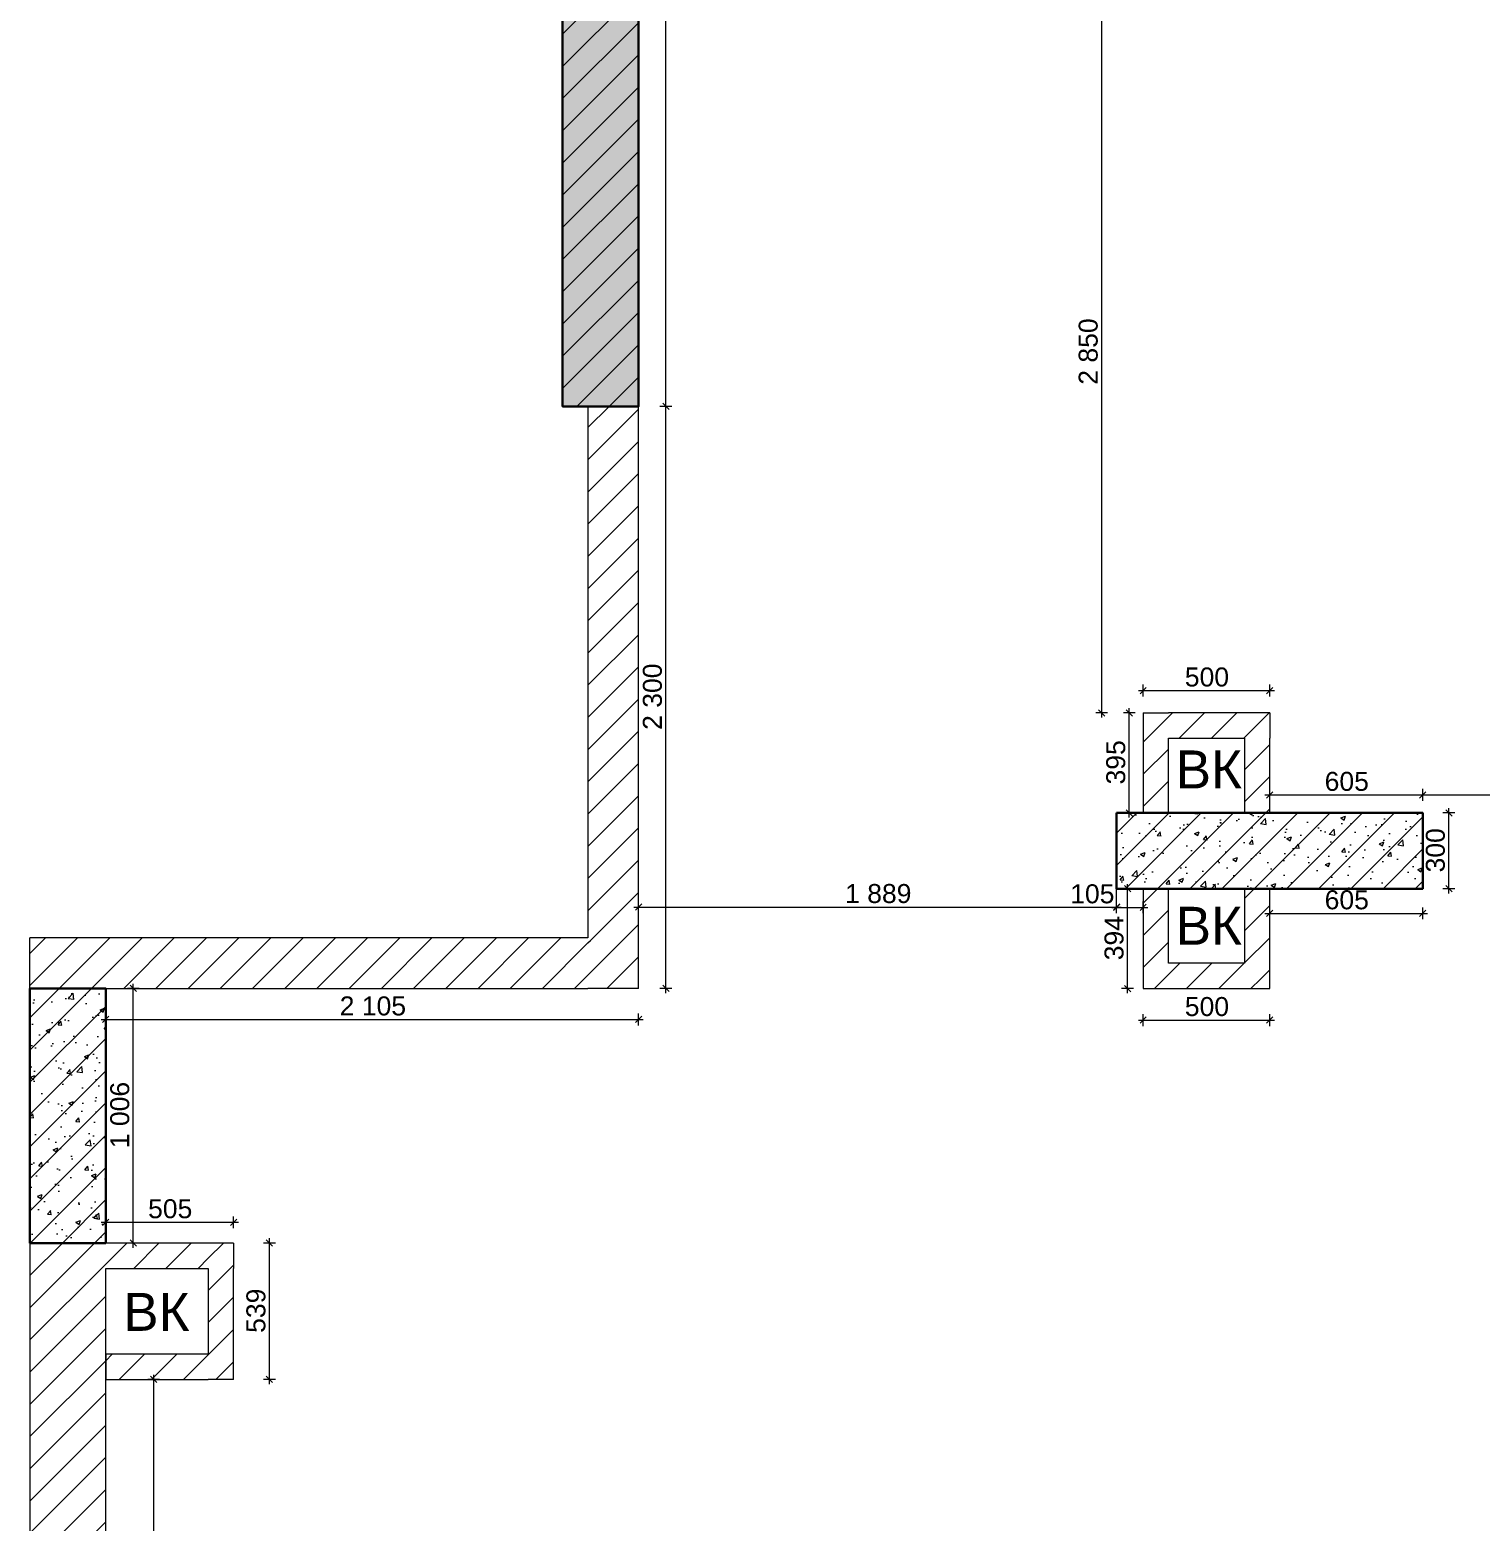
# Model space of a CAD drawing. Header units: millimetres. Extents: x 2336463 to 2579121, y 595385 to 778077.
# Drawn here: x 2449508 to 2455242, y 732755 to 738652 of the extents above; entities that cross this region are included whole.
import ezdxf

# ---------------------------------------------------------------- set-up
doc = ezdxf.new("R2010")
doc.units = ezdxf.units.MM
doc.header["$MEASUREMENT"] = 0
doc.layers.add('+обмер', color=7, linetype='Continuous')
doc.layers.add('сит план', color=7, linetype='Continuous')
doc.layers.add('+обмер_Ном._пера__242', color=7, linetype='Continuous', lineweight=13, true_color=0x1b55b5)
doc.layers.add('сит план_Ном._пера__87', color=7, linetype='Continuous', lineweight=20, true_color=0x6a6a6a)
doc.layers.add('сит план_Ном._пера__1', color=7, linetype='Continuous', lineweight=13)
doc.layers.add('сит план_Ном._пера__21', color=7, linetype='Continuous', lineweight=30)
doc.styles.add('СГЕНЕРИР_СТИЛЬ_1', font='arial.ttf')
doc.dimstyles.new('СГЕНЕРИР_СТИЛЬ__1', dxfattribs={"dimtxt": 75, "dimasz": 23.75, "dimexe": 0.18, "dimexo": 300, "dimgap": 0, "dimtad": 1, "dimtih": 1, "dimtoh": 1, "dimdec": 0, "dimzin": 0, "dimdsep": 46, "dimtxsty": 'СГЕНЕРИР_СТИЛЬ_1', "dimblk": 'ARROWHEAD_6', "dimblk1": 'ARROWHEAD_6', "dimblk2": 'ARROWHEAD_6', "dimcen": 0.09, "dimclrd": 256, "dimclre": 256, "dimclrt": 256, "dimazin": 0, "dimtfac": 1, "dimtdec": 4, "dimtmove": 0, "dimatfit": 3, "dimfxl": 0, "dimtolj": 1, "dimtzin": 0, "dimarcsym": 0})
doc.dimstyles.new('СГЕНЕРИР_СТИЛЬ__2', dxfattribs={"dimtxt": 75, "dimasz": 23.75, "dimexe": 0.18, "dimexo": 300, "dimgap": 0, "dimtad": 1, "dimdec": 0, "dimzin": 0, "dimdsep": 46, "dimtxsty": 'СГЕНЕРИР_СТИЛЬ_1', "dimblk": 'ARROWHEAD_6', "dimblk1": 'ARROWHEAD_6', "dimblk2": 'ARROWHEAD_6', "dimcen": 0.09, "dimclrd": 256, "dimclre": 256, "dimclrt": 256, "dimazin": 0, "dimtfac": 1, "dimtdec": 4, "dimtmove": 0, "dimatfit": 3, "dimfxl": 0, "dimtolj": 1, "dimtzin": 0, "dimarcsym": 0})
pattern_1 = [(45, (2086872.015, 585813.69), (-63.639609, 63.639609), [])]
pattern_2 = [(50, (2086872.01, 585813.69), (-182.18467, 15.939086), [19.05, -209.55]), (355, (2086872.01, 585813.69), (-35.24342, 191.056845), [15.24, -167.64058]), (100.451445, (2086887.2, 585812.36), (146.94125, 175.11775), [16.19001, -178.090245]), (46.1842, (2086872.01, 585864.49), (-271.07904, 42.04233), [28.575, -314.325]), (96.63556, (2086894.6, 585860.98), (237.40413, 247.42612), [24.28502, -267.1356]), (351.18415, (2086872.01, 585864.49), (237.40413, 247.42612), [22.85997, -251.45973]), (21, (2086897.41, 585851.79), (-151.61439, 102.2652), [19.05, -209.55]), (326, (2086897.41, 585851.79), (61.80203, 184.18797), [15.24, -167.64]), (71.451445, (2086910.05, 585843.26), (213.41642, 81.92277), [16.19001, -178.08994]), (37.5, (2086872.015, 585813.686), (3.088603, 84.555039), [0, -165.608, 0, -170.18, 0, -168.275]), (7.5, (2086872.015, 585813.69), (66.819663, 100.180575), [0, -97.028, 0, -161.798, 0, -64.135]), (327.5, (2086815.37, 585813.686), (-135.590595, 5.728744), [0, -63.5, 0, -198.12, 0, -262.89]), (317.5, (2086789.97, 585813.69), (148.12918, 25.42649), [0, -82.55, 0, -131.572, 0, -186.69])]

# ---------------------------------------------------------------- blocks, each defined once
blk = doc.blocks.new('Стена_70', base_point=(2451612.9, 742163.9))
at = {"layer": 'сит план_Ном._пера__87', "linetype": 'Continuous', "lineweight": 20, "true_color": 0x6a6a6a}
h = blk.add_hatch(dxfattribs=at)
h.set_pattern_fill('Блоки_Бетонные_Эффективные', color=251, style=0, pattern_type=2)
h.set_pattern_definition(pattern_1)
h.paths.add_polyline_path([(2451612.9, 742163.9), (2451612.9, 737163.9), (2451912.9, 737163.9), (2451912.9, 742163.9)])
at = {"layer": 'сит план_Ном._пера__1', "color": 7, "linetype": 'Continuous', "lineweight": 13, "flags": 128}
for points in [[(2451612.9, 742163.9), (2451612.9, 737163.9)], [(2451912.9, 742163.9), (2451612.9, 742163.9)], [(2451912.9, 737163.9), (2451912.9, 742163.9)], [(2451612.9, 737163.9), (2451912.9, 737163.9)]]:
    blk.add_lwpolyline(points, dxfattribs=at)
blk = doc.blocks.new('Стена_72', base_point=(2451712.9, 737163.9))
at = {"layer": 'сит план_Ном._пера__87', "linetype": 'Continuous', "lineweight": 20, "true_color": 0x6a6a6a}
h = blk.add_hatch(dxfattribs=at)
h.set_pattern_fill('Блоки_Бетонные_Эффективные', color=251, style=0, pattern_type=2)
h.set_pattern_definition(pattern_1)
h.paths.add_polyline_path([(2451912.9, 735063.9), (2451912.9, 737163.9), (2451712.9, 737163.9), (2451712.9, 735063.9)])
h = blk.add_hatch(dxfattribs=at)
h.set_pattern_fill('Блоки_Бетонные_Эффективные', color=251, style=0, pattern_type=2)
h.set_pattern_definition(pattern_1)
h.paths.add_polyline_path([(2451712.9, 734863.9), (2451912.9, 734863.9), (2451712.9, 735063.9)])
h = blk.add_hatch(dxfattribs=at)
h.set_pattern_fill('Блоки_Бетонные_Эффективные', color=251, style=0, pattern_type=2)
h.set_pattern_definition(pattern_1)
h.paths.add_polyline_path([(2451712.9, 735063.9), (2451912.9, 734863.9), (2451912.9, 735063.9)])
at = {"layer": 'сит план_Ном._пера__1', "color": 7, "linetype": 'Continuous', "lineweight": 13, "flags": 128}
for points in [[(2451712.9, 737163.9), (2451712.9, 735063.9)], [(2451912.9, 737163.9), (2451712.9, 737163.9)], [(2451912.9, 734863.9), (2451912.9, 737163.9)], [(2451912.9, 734863.9), (2451712.9, 734863.9)]]:
    blk.add_lwpolyline(points, dxfattribs=at)
blk = doc.blocks.new('Стена_73', base_point=(2451712.9, 735063.9))
at = {"layer": 'сит план_Ном._пера__87', "linetype": 'Continuous', "lineweight": 20, "true_color": 0x6a6a6a}
h = blk.add_hatch(dxfattribs=at)
h.set_pattern_fill('Блоки_Бетонные_Эффективные', color=251, style=0, pattern_type=2)
h.set_pattern_definition(pattern_1)
h.paths.add_polyline_path([(2451712.9, 735063.9), (2449507.9, 735063.9), (2449507.9, 734863.9), (2451712.9, 734863.9)])
at = {"layer": 'сит план_Ном._пера__1', "color": 7, "linetype": 'Continuous', "lineweight": 13, "flags": 128}
for points in [[(2451712.9, 735063.9), (2449507.9, 735063.9)], [(2449507.9, 734863.9), (2449507.9, 735063.9)], [(2449507.9, 734863.9), (2451712.9, 734863.9)]]:
    blk.add_lwpolyline(points, dxfattribs=at)
blk = doc.blocks.new('Стена_74', base_point=(2453801.7, 735557.9))
at = {"layer": 'сит план_Ном._пера__87', "linetype": 'Continuous', "lineweight": 20, "true_color": 0x6a6a6a}
h = blk.add_hatch(dxfattribs=at)
h.set_pattern_fill('Блоки_Бетонные_Эффективные', color=251, style=0, pattern_type=2)
h.set_pattern_definition(pattern_1)
h.paths.add_polyline_path([(2453801.7, 735257.9), (2455011.8, 735257.9), (2455011.8, 735557.9), (2453801.7, 735557.9)])
at = {"layer": 'сит план_Ном._пера__1', "color": 7, "linetype": 'Continuous', "lineweight": 13, "flags": 128}
for points in [[(2453906.8, 735557.9), (2453801.7, 735557.9)], [(2453801.7, 735557.9), (2453801.7, 735257.9)], [(2454306.8, 735557.9), (2454006.8, 735557.9)], [(2455011.8, 735557.9), (2454406.8, 735557.9)], [(2455011.8, 735257.9), (2455011.8, 735557.9)], [(2453801.7, 735257.9), (2453906.8, 735257.9)], [(2454006.8, 735257.9), (2454306.8, 735257.9)], [(2454406.8, 735257.9), (2455011.8, 735257.9)]]:
    blk.add_lwpolyline(points, dxfattribs=at)
blk = doc.blocks.new('Стена_75', base_point=(2453906.8, 735557.9))
at = {"layer": 'сит план_Ном._пера__87', "linetype": 'Continuous', "lineweight": 20, "true_color": 0x6a6a6a}
h = blk.add_hatch(dxfattribs=at)
h.set_pattern_fill('Блоки_Бетонные_Эффективные', color=251, style=0, pattern_type=2)
h.set_pattern_definition(pattern_1)
h.paths.add_polyline_path([(2453906.8, 735952.9), (2454006.8, 735852.9), (2454006.8, 735952.9)])
h = blk.add_hatch(dxfattribs=at)
h.set_pattern_fill('Блоки_Бетонные_Эффективные', color=251, style=0, pattern_type=2)
h.set_pattern_definition(pattern_1)
h.paths.add_polyline_path([(2453906.8, 735852.9), (2454006.8, 735852.9), (2453906.8, 735952.9)])
h = blk.add_hatch(dxfattribs=at)
h.set_pattern_fill('Блоки_Бетонные_Эффективные', color=251, style=0, pattern_type=2)
h.set_pattern_definition(pattern_1)
h.paths.add_polyline_path([(2453906.8, 735852.9), (2453906.8, 735557.9), (2454006.8, 735557.9), (2454006.8, 735852.9)])
at = {"layer": 'сит план_Ном._пера__1', "color": 7, "linetype": 'Continuous', "lineweight": 13, "flags": 128}
for points in [[(2453906.8, 735952.9), (2454006.8, 735952.9)], [(2453906.8, 735952.9), (2453906.8, 735557.9)], [(2454006.8, 735557.9), (2454006.8, 735852.9)]]:
    blk.add_lwpolyline(points, dxfattribs=at)
blk = doc.blocks.new('Стена_76', base_point=(2453906.8, 735952.9))
at = {"layer": 'сит план_Ном._пера__87', "linetype": 'Continuous', "lineweight": 20, "true_color": 0x6a6a6a}
h = blk.add_hatch(dxfattribs=at)
h.set_pattern_fill('Блоки_Бетонные_Эффективные', color=251, style=0, pattern_type=2)
h.set_pattern_definition(pattern_1)
h.paths.add_polyline_path([(2454306.8, 735952.9), (2454006.8, 735952.9), (2454006.8, 735852.9), (2454306.8, 735852.9)])
h = blk.add_hatch(dxfattribs=at)
h.set_pattern_fill('Блоки_Бетонные_Эффективные', color=251, style=0, pattern_type=2)
h.set_pattern_definition(pattern_1)
h.paths.add_polyline_path([(2454306.8, 735852.9), (2454406.8, 735852.9), (2454406.8, 735952.9)])
h = blk.add_hatch(dxfattribs=at)
h.set_pattern_fill('Блоки_Бетонные_Эффективные', color=251, style=0, pattern_type=2)
h.set_pattern_definition(pattern_1)
h.paths.add_polyline_path([(2454306.8, 735952.9), (2454306.8, 735852.9), (2454406.8, 735952.9)])
at = {"layer": 'сит план_Ном._пера__1', "color": 7, "linetype": 'Continuous', "lineweight": 13, "flags": 128}
for points in [[(2454406.8, 735952.9), (2454006.8, 735952.9)], [(2454406.8, 735952.9), (2454406.8, 735852.9)], [(2454006.8, 735852.9), (2454306.8, 735852.9)]]:
    blk.add_lwpolyline(points, dxfattribs=at)
blk = doc.blocks.new('Стена_77', base_point=(2454406.8, 735952.9))
at = {"layer": 'сит план_Ном._пера__87', "linetype": 'Continuous', "lineweight": 20, "true_color": 0x6a6a6a}
h = blk.add_hatch(dxfattribs=at)
h.set_pattern_fill('Блоки_Бетонные_Эффективные', color=251, style=0, pattern_type=2)
h.set_pattern_definition(pattern_1)
h.paths.add_polyline_path([(2454306.8, 735852.9), (2454306.8, 735557.9), (2454406.8, 735557.9), (2454406.8, 735852.9)])
at = {"layer": 'сит план_Ном._пера__1', "color": 7, "linetype": 'Continuous', "lineweight": 13, "flags": 128}
for points in [[(2454306.8, 735852.9), (2454306.8, 735557.9)], [(2454406.8, 735557.9), (2454406.8, 735852.9)]]:
    blk.add_lwpolyline(points, dxfattribs=at)
blk = doc.blocks.new('Стена_78', base_point=(2453906.8, 735557.9))
at = {"layer": 'сит план_Ном._пера__87', "linetype": 'Continuous', "lineweight": 20, "true_color": 0x6a6a6a}
h = blk.add_hatch(dxfattribs=at)
h.set_pattern_fill('Блоки_Бетонные_Эффективные', color=251, style=0, pattern_type=2)
h.set_pattern_definition(pattern_1)
h.paths.add_polyline_path([(2454006.8, 734963.4), (2454006.8, 735257.9), (2453906.8, 735257.9), (2453906.8, 734963.4)])
h = blk.add_hatch(dxfattribs=at)
h.set_pattern_fill('Блоки_Бетонные_Эффективные', color=251, style=0, pattern_type=2)
h.set_pattern_definition(pattern_1)
h.paths.add_polyline_path([(2454006.8, 734963.4), (2453906.8, 734863.4), (2454006.8, 734863.4)])
h = blk.add_hatch(dxfattribs=at)
h.set_pattern_fill('Блоки_Бетонные_Эффективные', color=251, style=0, pattern_type=2)
h.set_pattern_definition(pattern_1)
h.paths.add_polyline_path([(2453906.8, 734963.4), (2453906.8, 734863.4), (2454006.8, 734963.4)])
at = {"layer": 'сит план_Ном._пера__1', "color": 7, "linetype": 'Continuous', "lineweight": 13, "flags": 128}
for points in [[(2453906.8, 735257.9), (2453906.8, 734863.4)], [(2454006.8, 734963.4), (2454006.8, 735257.9)], [(2453906.8, 734863.4), (2454006.8, 734863.4)]]:
    blk.add_lwpolyline(points, dxfattribs=at)
blk = doc.blocks.new('Стена_79', base_point=(2453906.8, 734863.4))
at = {"layer": 'сит план_Ном._пера__87', "linetype": 'Continuous', "lineweight": 20, "true_color": 0x6a6a6a}
h = blk.add_hatch(dxfattribs=at)
h.set_pattern_fill('Блоки_Бетонные_Эффективные', color=251, style=0, pattern_type=2)
h.set_pattern_definition(pattern_1)
h.paths.add_polyline_path([(2454306.8, 734963.4), (2454006.8, 734963.4), (2454006.8, 734863.4), (2454306.8, 734863.4)])
h = blk.add_hatch(dxfattribs=at)
h.set_pattern_fill('Блоки_Бетонные_Эффективные', color=251, style=0, pattern_type=2)
h.set_pattern_definition(pattern_1)
h.paths.add_polyline_path([(2454306.8, 734963.4), (2454406.8, 734863.4), (2454406.8, 734963.4)])
h = blk.add_hatch(dxfattribs=at)
h.set_pattern_fill('Блоки_Бетонные_Эффективные', color=251, style=0, pattern_type=2)
h.set_pattern_definition(pattern_1)
h.paths.add_polyline_path([(2454306.8, 734863.4), (2454406.8, 734863.4), (2454306.8, 734963.4)])
at = {"layer": 'сит план_Ном._пера__1', "color": 7, "linetype": 'Continuous', "lineweight": 13, "flags": 128}
for points in [[(2454306.8, 734963.4), (2454006.8, 734963.4)], [(2454406.8, 734863.4), (2454406.8, 734963.4)], [(2454006.8, 734863.4), (2454406.8, 734863.4)]]:
    blk.add_lwpolyline(points, dxfattribs=at)
blk = doc.blocks.new('Стена_80', base_point=(2454406.8, 734863.4))
at = {"layer": 'сит план_Ном._пера__87', "linetype": 'Continuous', "lineweight": 20, "true_color": 0x6a6a6a}
h = blk.add_hatch(dxfattribs=at)
h.set_pattern_fill('Блоки_Бетонные_Эффективные', color=251, style=0, pattern_type=2)
h.set_pattern_definition(pattern_1)
h.paths.add_polyline_path([(2454406.8, 734963.4), (2454406.8, 735257.9), (2454306.8, 735257.9), (2454306.8, 734963.4)])
at = {"layer": 'сит план_Ном._пера__1', "color": 7, "linetype": 'Continuous', "lineweight": 13, "flags": 128}
for points in [[(2454306.8, 735257.9), (2454306.8, 734963.4)], [(2454406.8, 734963.4), (2454406.8, 735257.9)]]:
    blk.add_lwpolyline(points, dxfattribs=at)
blk = doc.blocks.new('Стена_81', base_point=(2449507.9, 734863.9))
at = {"layer": 'сит план_Ном._пера__87', "linetype": 'Continuous', "lineweight": 20, "true_color": 0x6a6a6a}
h = blk.add_hatch(dxfattribs=at)
h.set_pattern_fill('Блоки_Бетонные_Эффективные', color=251, style=0, pattern_type=2)
h.set_pattern_definition(pattern_1)
h.paths.add_polyline_path([(2449507.9, 734863.9), (2449507.9, 733857.9), (2449807.9, 733857.9), (2449807.9, 734863.9)])
at = {"layer": 'сит план_Ном._пера__1', "color": 7, "linetype": 'Continuous', "lineweight": 13, "flags": 128}
for points in [[(2449507.9, 734863.9), (2449507.9, 733857.9)], [(2449807.9, 734863.9), (2449507.9, 734863.9)], [(2449807.9, 733857.9), (2449807.9, 734863.9)]]:
    blk.add_lwpolyline(points, dxfattribs=at)
blk = doc.blocks.new('Стена_82', base_point=(2449507.9, 733857.9))
at = {"layer": 'сит план_Ном._пера__87', "linetype": 'Continuous', "lineweight": 20, "true_color": 0x6a6a6a}
h = blk.add_hatch(dxfattribs=at)
h.set_pattern_fill('Блоки_Бетонные_Эффективные', color=251, style=0, pattern_type=2)
h.set_pattern_definition(pattern_1)
h.paths.add_polyline_path([(2449507.9, 733857.9), (2449507.9, 731813.9), (2449807.9, 731813.9), (2449807.9, 733857.9)])
at = {"layer": 'сит план_Ном._пера__1', "color": 7, "linetype": 'Continuous', "lineweight": 13, "flags": 128}
for points in [[(2449507.9, 733857.9), (2449507.9, 731813.9)], [(2449807.9, 731813.9), (2449807.9, 733757.9)], [(2449507.9, 731813.9), (2449807.9, 731813.9)]]:
    blk.add_lwpolyline(points, dxfattribs=at)
blk = doc.blocks.new('Стена_83', base_point=(2449507.9, 733857.9))
at = {"layer": 'сит план_Ном._пера__87', "linetype": 'Continuous', "lineweight": 20, "true_color": 0x6a6a6a}
h = blk.add_hatch(dxfattribs=at)
h.set_pattern_fill('Блоки_Бетонные_Эффективные', color=251, style=0, pattern_type=2)
h.set_pattern_definition(pattern_1)
h.paths.add_polyline_path([(2450212.9, 733857.9), (2449807.9, 733857.9), (2449807.9, 733757.9), (2450212.9, 733757.9)])
h = blk.add_hatch(dxfattribs=at)
h.set_pattern_fill('Блоки_Бетонные_Эффективные', color=251, style=0, pattern_type=2)
h.set_pattern_definition(pattern_1)
h.paths.add_polyline_path([(2450212.9, 733757.9), (2450312.9, 733757.9), (2450312.9, 733857.9)])
h = blk.add_hatch(dxfattribs=at)
h.set_pattern_fill('Блоки_Бетонные_Эффективные', color=251, style=0, pattern_type=2)
h.set_pattern_definition(pattern_1)
h.paths.add_polyline_path([(2450212.9, 733857.9), (2450212.9, 733757.9), (2450312.9, 733857.9)])
at = {"layer": 'сит план_Ном._пера__1', "color": 7, "linetype": 'Continuous', "lineweight": 13, "flags": 128}
for points in [[(2450312.9, 733857.9), (2449807.9, 733857.9)], [(2450312.9, 733857.9), (2450312.9, 733757.9)], [(2449807.9, 733757.9), (2450212.9, 733757.9)]]:
    blk.add_lwpolyline(points, dxfattribs=at)
blk = doc.blocks.new('Стена_84', base_point=(2450312.9, 733857.9))
at = {"layer": 'сит план_Ном._пера__87', "linetype": 'Continuous', "lineweight": 20, "true_color": 0x6a6a6a}
h = blk.add_hatch(dxfattribs=at)
h.set_pattern_fill('Блоки_Бетонные_Эффективные', color=251, style=0, pattern_type=2)
h.set_pattern_definition(pattern_1)
h.paths.add_polyline_path([(2450312.9, 733418.9), (2450312.9, 733757.9), (2450212.9, 733757.9), (2450212.9, 733418.9)])
h = blk.add_hatch(dxfattribs=at)
h.set_pattern_fill('Блоки_Бетонные_Эффективные', color=251, style=0, pattern_type=2)
h.set_pattern_definition(pattern_1)
h.paths.add_polyline_path([(2450212.9, 733418.9), (2450212.9, 733318.9), (2450312.9, 733318.9)])
h = blk.add_hatch(dxfattribs=at)
h.set_pattern_fill('Блоки_Бетонные_Эффективные', color=251, style=0, pattern_type=2)
h.set_pattern_definition(pattern_1)
h.paths.add_polyline_path([(2450312.9, 733418.9), (2450212.9, 733418.9), (2450312.9, 733318.9)])
at = {"layer": 'сит план_Ном._пера__1', "color": 7, "linetype": 'Continuous', "lineweight": 13, "flags": 128}
for points in [[(2450212.9, 733757.9), (2450212.9, 733418.9)], [(2450312.9, 733318.9), (2450312.9, 733757.9)], [(2450312.9, 733318.9), (2450212.9, 733318.9)]]:
    blk.add_lwpolyline(points, dxfattribs=at)
blk = doc.blocks.new('Стена_85', base_point=(2450312.9, 733318.9))
at = {"layer": 'сит план_Ном._пера__87', "linetype": 'Continuous', "lineweight": 20, "true_color": 0x6a6a6a}
h = blk.add_hatch(dxfattribs=at)
h.set_pattern_fill('Блоки_Бетонные_Эффективные', color=251, style=0, pattern_type=2)
h.set_pattern_definition(pattern_1)
h.paths.add_polyline_path([(2450212.9, 733418.9), (2449807.9, 733418.9), (2449807.9, 733318.9), (2450212.9, 733318.9)])
at = {"layer": 'сит план_Ном._пера__1', "color": 7, "linetype": 'Continuous', "lineweight": 13, "flags": 128}
for points in [[(2450212.9, 733418.9), (2449807.9, 733418.9)], [(2449807.9, 733418.9), (2449807.9, 733318.9)], [(2449807.9, 733318.9), (2450212.9, 733318.9)]]:
    blk.add_lwpolyline(points, dxfattribs=at)
blk = doc.blocks.new('*D2076', base_point=(2086872, 585813.7))
at = {"layer": '+обмер_Ном._пера__242', "color": 152, "linetype": 'Continuous', "lineweight": 13, "true_color": 0x1b55b5}
for p, q in [((2452044.6, 737163.9), (2451997.7, 737163.9)), ((2452008.6, 737176.4), (2452033.6, 737151.4)), ((2452021.1, 734863.9), (2452021.1, 737163.9)), ((2452044.6, 734863.9), (2451997.7, 734863.9)), ((2452008.6, 734876.4), (2452033.6, 734851.4)), ((2452021.1, 734845.2), (2452021.1, 734863.9))]:
    blk.add_line(p, q, dxfattribs=at)
at = {"layer": '+обмер_Ном._пера__242', "color": 152, "lineweight": 13, "true_color": 0x1b55b5, "insert": (2452006.1, 735885.7), "char_height": 75, "attachment_point": 7, "rotation": 90, "style": 'СГЕНЕРИР_СТИЛЬ_1'}
blk.add_mtext('\\A1;{\\pql;\\fArial|b0|i0|c204|p38;2\xa0300}', dxfattribs=at)
blk = doc.blocks.new('ARROWHEAD_6')
at = {"color": 0, "linetype": 'Continuous', "lineweight": 0}
for p, q in [((0, 0), (-1, 0)), ((-0.5, -0.5), (0.5, 0.5))]:
    blk.add_line(p, q, dxfattribs=at)
blk = doc.blocks.new('*D2077', base_point=(2086872, 585813.7))
at = {"layer": '+обмер_Ном._пера__242', "color": 152, "linetype": 'Continuous', "lineweight": 13, "true_color": 0x1b55b5}
for p, q in [((2452008.6, 742176.4), (2452033.6, 742151.4)), ((2452044.6, 742163.9), (2451997.7, 742163.9)), ((2452021.1, 737163.9), (2452021.1, 742163.9)), ((2452044.6, 737163.9), (2451997.7, 737163.9)), ((2452008.6, 737176.4), (2452033.6, 737151.4))]:
    blk.add_line(p, q, dxfattribs=at)
at = {"layer": '+обмер_Ном._пера__242', "color": 152, "lineweight": 13, "true_color": 0x1b55b5, "insert": (2452006.1, 739535.7), "char_height": 75, "attachment_point": 7, "rotation": 90, "style": 'СГЕНЕРИР_СТИЛЬ_1'}
blk.add_mtext('\\A1;{\\pql;\\fArial|b0|i0|c204|p38;5\xa0000}', dxfattribs=at)
blk = doc.blocks.new('*D2136', base_point=(2086872, 585813.7))
at = {"layer": '+обмер_Ном._пера__242', "color": 152, "linetype": 'Continuous', "lineweight": 13, "true_color": 0x1b55b5}
for p, q in [((2453755.5, 738790.4), (2453730.5, 738815.4)), ((2453743, 738802.9), (2453743, 738821.6)), ((2453766.5, 738802.9), (2453719.6, 738802.9)), ((2453743, 735952.9), (2453743, 738802.9)), ((2453766.5, 735952.9), (2453719.6, 735952.9)), ((2453730.5, 735965.4), (2453755.5, 735940.4)), ((2453743, 735934.1), (2453743, 735952.9))]:
    blk.add_line(p, q, dxfattribs=at)
at = {"layer": '+обмер_Ном._пера__242', "color": 152, "lineweight": 13, "true_color": 0x1b55b5, "insert": (2453728, 737249.6), "char_height": 75, "attachment_point": 7, "rotation": 90, "style": 'СГЕНЕРИР_СТИЛЬ_1'}
blk.add_mtext('\\A1;{\\pql;\\fArial|b0|i0|c204|p38;2\xa0850}', dxfattribs=at)
blk = doc.blocks.new('*D2137', base_point=(2086872, 585813.7))
at = {"layer": '+обмер_Ном._пера__242', "color": 152, "linetype": 'Continuous', "lineweight": 13, "true_color": 0x1b55b5}
for p, q in [((2453888, 736041.2), (2453906.8, 736041.2)), ((2453919.3, 736053.7), (2453894.3, 736028.7)), ((2453906.8, 736017.8), (2453906.8, 736064.7)), ((2453906.8, 736041.2), (2454406.8, 736041.2)), ((2454394.3, 736028.7), (2454419.3, 736053.7)), ((2454406.8, 736017.8), (2454406.8, 736064.7)), ((2454406.8, 736041.2), (2454425.5, 736041.2))]:
    blk.add_line(p, q, dxfattribs=at)
at = {"layer": '+обмер_Ном._пера__242', "color": 152, "lineweight": 13, "true_color": 0x1b55b5, "insert": (2454071.4, 736056.2), "char_height": 75, "attachment_point": 7, "style": 'СГЕНЕРИР_СТИЛЬ_1'}
blk.add_mtext('\\A1;{\\pql;\\fArial|b0|i0|c204|p38;500}', dxfattribs=at)
blk = doc.blocks.new('*D2138', base_point=(2086872, 585813.7))
at = {"layer": '+обмер_Ном._пера__242', "color": 152, "linetype": 'Continuous', "lineweight": 13, "true_color": 0x1b55b5}
for p, q in [((2453875.3, 735952.9), (2453828.5, 735952.9)), ((2453864.4, 735940.4), (2453839.4, 735965.4)), ((2453851.9, 735952.9), (2453851.9, 735971.6)), ((2453851.9, 735557.9), (2453851.9, 735952.9)), ((2453839.4, 735570.4), (2453864.4, 735545.4)), ((2453875.3, 735557.9), (2453828.5, 735557.9)), ((2453851.9, 735539.1), (2453851.9, 735557.9))]:
    blk.add_line(p, q, dxfattribs=at)
at = {"layer": '+обмер_Ном._пера__242', "color": 152, "lineweight": 13, "true_color": 0x1b55b5, "insert": (2453836.9, 735670), "char_height": 75, "attachment_point": 7, "rotation": 90, "style": 'СГЕНЕРИР_СТИЛЬ_1'}
blk.add_mtext('\\A1;{\\pql;\\fArial|b0|i0|c204|p38;395}', dxfattribs=at)
blk = doc.blocks.new('*D2139', base_point=(2086872, 585813.7))
at = {"layer": '+обмер_Ном._пера__242', "color": 152, "linetype": 'Continuous', "lineweight": 13, "true_color": 0x1b55b5}
for p, q in [((2454388, 735628.7), (2454406.8, 735628.7)), ((2454419.3, 735641.2), (2454394.3, 735616.2)), ((2454406.8, 735605.2), (2454406.8, 735652.1)), ((2454406.8, 735628.7), (2455011.8, 735628.7)), ((2455024.3, 735641.2), (2454999.3, 735616.2)), ((2455011.8, 735605.2), (2455011.8, 735652.1))]:
    blk.add_line(p, q, dxfattribs=at)
at = {"layer": '+обмер_Ном._пера__242', "color": 152, "lineweight": 13, "true_color": 0x1b55b5, "insert": (2454623.9, 735643.7), "char_height": 75, "attachment_point": 7, "style": 'СГЕНЕРИР_СТИЛЬ_1'}
blk.add_mtext('\\A1;{\\pql;\\fArial|b0|i0|c204|p38;605}', dxfattribs=at)
blk = doc.blocks.new('*D2140', base_point=(2086872, 585813.7))
at = {"layer": '+обмер_Ном._пера__242', "color": 152, "linetype": 'Continuous', "lineweight": 13, "true_color": 0x1b55b5}
for p, q in [((2455024.3, 735641.2), (2454999.3, 735616.2)), ((2455011.8, 735605.2), (2455011.8, 735652.1)), ((2455011.8, 735628.7), (2457401.8, 735628.7)), ((2457414.3, 735641.2), (2457389.3, 735616.2)), ((2457401.8, 735605.2), (2457401.8, 735652.1))]:
    blk.add_line(p, q, dxfattribs=at)
at = {"layer": '+обмер_Ном._пера__242', "color": 152, "lineweight": 13, "true_color": 0x1b55b5, "insert": (2456078.5, 735643.7), "char_height": 75, "attachment_point": 7, "style": 'СГЕНЕРИР_СТИЛЬ_1'}
blk.add_mtext('\\A1;{\\pql;\\fArial|b0|i0|c204|p38;2\xa0390}', dxfattribs=at)
blk = doc.blocks.new('*D2142', base_point=(2086872, 585813.7))
at = {"layer": '+обмер_Ном._пера__242', "color": 152, "linetype": 'Continuous', "lineweight": 13, "true_color": 0x1b55b5}
for p, q in [((2455127.2, 735545.4), (2455102.2, 735570.4)), ((2455114.7, 735557.9), (2455114.7, 735576.6)), ((2455138.1, 735557.9), (2455091.2, 735557.9)), ((2455114.7, 735257.9), (2455114.7, 735557.9)), ((2455102.2, 735270.4), (2455127.2, 735245.4)), ((2455138.1, 735257.9), (2455091.2, 735257.9)), ((2455114.7, 735239.1), (2455114.7, 735257.9))]:
    blk.add_line(p, q, dxfattribs=at)
at = {"layer": '+обмер_Ном._пера__242', "color": 152, "lineweight": 13, "true_color": 0x1b55b5, "insert": (2455099.7, 735322.5), "char_height": 75, "attachment_point": 7, "rotation": 90, "style": 'СГЕНЕРИР_СТИЛЬ_1'}
blk.add_mtext('\\A1;{\\pql;\\fArial|b0|i0|c204|p38;300}', dxfattribs=at)
blk = doc.blocks.new('*D2143', base_point=(2086872, 585813.7))
at = {"layer": '+обмер_Ном._пера__242', "color": 152, "linetype": 'Continuous', "lineweight": 13, "true_color": 0x1b55b5}
for p, q in [((2453888, 734738.9), (2453906.8, 734738.9)), ((2453919.3, 734751.4), (2453894.3, 734726.4)), ((2453906.8, 734715.5), (2453906.8, 734762.3)), ((2453906.8, 734738.9), (2454406.8, 734738.9)), ((2454394.3, 734726.4), (2454419.3, 734751.4)), ((2454406.8, 734715.5), (2454406.8, 734762.3)), ((2454406.8, 734738.9), (2454425.5, 734738.9))]:
    blk.add_line(p, q, dxfattribs=at)
at = {"layer": '+обмер_Ном._пера__242', "color": 152, "lineweight": 13, "true_color": 0x1b55b5, "insert": (2454071.4, 734753.9), "char_height": 75, "attachment_point": 7, "style": 'СГЕНЕРИР_СТИЛЬ_1'}
blk.add_mtext('\\A1;{\\pql;\\fArial|b0|i0|c204|p38;500}', dxfattribs=at)
blk = doc.blocks.new('*D2144', base_point=(2086872, 585813.7))
at = {"layer": '+обмер_Ном._пера__242', "color": 152, "linetype": 'Continuous', "lineweight": 13, "true_color": 0x1b55b5}
for p, q in [((2454388, 735160.7), (2454406.8, 735160.7)), ((2454419.3, 735173.2), (2454394.3, 735148.2)), ((2454406.8, 735137.3), (2454406.8, 735184.1)), ((2454406.8, 735160.7), (2455011.8, 735160.7)), ((2454999.3, 735148.2), (2455024.3, 735173.2)), ((2455011.8, 735137.3), (2455011.8, 735184.1)), ((2455011.8, 735160.7), (2455030.5, 735160.7))]:
    blk.add_line(p, q, dxfattribs=at)
at = {"layer": '+обмер_Ном._пера__242', "color": 152, "lineweight": 13, "true_color": 0x1b55b5, "insert": (2454623.9, 735175.7), "char_height": 75, "attachment_point": 7, "style": 'СГЕНЕРИР_СТИЛЬ_1'}
blk.add_mtext('\\A1;{\\pql;\\fArial|b0|i0|c204|p38;605}', dxfattribs=at)
blk = doc.blocks.new('*D2145', base_point=(2086872, 585813.7))
at = {"layer": '+обмер_Ном._пера__242', "color": 152, "linetype": 'Continuous', "lineweight": 13, "true_color": 0x1b55b5}
for p, q in [((2453801.7, 735161), (2453801.7, 735207.8)), ((2453906.8, 735161), (2453906.8, 735207.8)), ((2453783, 735184.4), (2453801.7, 735184.4)), ((2453814.2, 735196.9), (2453789.2, 735171.9)), ((2453801.7, 735184.4), (2453906.8, 735184.4)), ((2453894.3, 735171.9), (2453919.3, 735196.9)), ((2453906.8, 735184.4), (2453925.5, 735184.4))]:
    blk.add_line(p, q, dxfattribs=at)
at = {"layer": '+обмер_Ном._пера__242', "color": 152, "lineweight": 13, "true_color": 0x1b55b5, "insert": (2453618.5, 735199.4), "char_height": 75, "attachment_point": 7, "style": 'СГЕНЕРИР_СТИЛЬ_1'}
blk.add_mtext('\\A1;{\\pql;\\fArial|b0|i0|c204|p38;105}', dxfattribs=at)
blk = doc.blocks.new('*D2146', base_point=(2086872, 585813.7))
at = {"layer": '+обмер_Ном._пера__242', "color": 152, "linetype": 'Continuous', "lineweight": 13, "true_color": 0x1b55b5}
for p, q in [((2453857.6, 735245.4), (2453832.6, 735270.4)), ((2453845.1, 735257.9), (2453845.1, 735276.6)), ((2453868.6, 735257.9), (2453821.7, 735257.9)), ((2453845.1, 734863.4), (2453845.1, 735257.9)), ((2453868.6, 734863.4), (2453821.7, 734863.4)), ((2453832.6, 734875.9), (2453857.6, 734850.9)), ((2453845.1, 734844.7), (2453845.1, 734863.4))]:
    blk.add_line(p, q, dxfattribs=at)
at = {"layer": '+обмер_Ном._пера__242', "color": 152, "lineweight": 13, "true_color": 0x1b55b5, "insert": (2453830.1, 734975.3), "char_height": 75, "attachment_point": 7, "rotation": 90, "style": 'СГЕНЕРИР_СТИЛЬ_1'}
blk.add_mtext('\\A1;{\\pql;\\fArial|b0|i0|c204|p38;394}', dxfattribs=at)
blk = doc.blocks.new('*D2147', base_point=(2086872, 585813.7))
at = {"layer": '+обмер_Ном._пера__242', "color": 152, "linetype": 'Continuous', "lineweight": 13, "true_color": 0x1b55b5}
for p, q in [((2451912.9, 735162.1), (2451912.9, 735209)), ((2453801.7, 735162.1), (2453801.7, 735257.9)), ((2451894.1, 735185.5), (2451912.9, 735185.5)), ((2451925.4, 735198), (2451900.4, 735173)), ((2451912.9, 735185.5), (2453801.7, 735185.5)), ((2453789.2, 735173), (2453814.2, 735198)), ((2453801.7, 735185.5), (2453820.5, 735185.5))]:
    blk.add_line(p, q, dxfattribs=at)
at = {"layer": '+обмер_Ном._пера__242', "color": 152, "lineweight": 13, "true_color": 0x1b55b5, "insert": (2452729.1, 735200.5), "char_height": 75, "attachment_point": 7, "style": 'СГЕНЕРИР_СТИЛЬ_1'}
blk.add_mtext('\\A1;{\\pql;\\fArial|b0|i0|c204|p38;1\xa0889}', dxfattribs=at)
blk = doc.blocks.new('*D2148', base_point=(2086872, 585813.7))
at = {"layer": '+обмер_Ном._пера__242', "color": 152, "linetype": 'Continuous', "lineweight": 13, "true_color": 0x1b55b5}
for p, q in [((2449789.1, 734741.4), (2449807.9, 734741.4)), ((2449820.4, 734753.9), (2449795.4, 734728.9)), ((2449807.9, 734718), (2449807.9, 734764.9)), ((2449807.9, 734741.4), (2451912.9, 734741.4)), ((2451900.4, 734728.9), (2451925.4, 734753.9)), ((2451912.9, 734718), (2451912.9, 734764.9)), ((2451912.9, 734741.4), (2451931.6, 734741.4))]:
    blk.add_line(p, q, dxfattribs=at)
at = {"layer": '+обмер_Ном._пера__242', "color": 152, "lineweight": 13, "true_color": 0x1b55b5, "insert": (2450732.2, 734756.4), "char_height": 75, "attachment_point": 7, "style": 'СГЕНЕРИР_СТИЛЬ_1'}
blk.add_mtext('\\A1;{\\pql;\\fArial|b0|i0|c204|p38;2\xa0105}', dxfattribs=at)
blk = doc.blocks.new('*D2149', base_point=(2086872, 585813.7))
at = {"layer": '+обмер_Ном._пера__242', "color": 152, "linetype": 'Continuous', "lineweight": 13, "true_color": 0x1b55b5}
for p, q in [((2449940, 734863.9), (2449893.1, 734863.9)), ((2449929.1, 734851.4), (2449904.1, 734876.4)), ((2449916.6, 734863.9), (2449916.6, 734882.7)), ((2449916.6, 733857.9), (2449916.6, 734863.9)), ((2449940, 733857.9), (2449893.1, 733857.9)), ((2449904.1, 733870.4), (2449929.1, 733845.4)), ((2449916.6, 733839.2), (2449916.6, 733857.9))]:
    blk.add_line(p, q, dxfattribs=at)
at = {"layer": '+обмер_Ном._пера__242', "color": 152, "lineweight": 13, "true_color": 0x1b55b5, "insert": (2449901.6, 734232.7), "char_height": 75, "attachment_point": 7, "rotation": 90, "style": 'СГЕНЕРИР_СТИЛЬ_1'}
blk.add_mtext('\\A1;{\\pql;\\fArial|b0|i0|c204|p38;1\xa0006}', dxfattribs=at)
blk = doc.blocks.new('*D2150', base_point=(2086872, 585813.7))
at = {"layer": '+обмер_Ном._пера__242', "color": 152, "linetype": 'Continuous', "lineweight": 13, "true_color": 0x1b55b5}
for p, q in [((2449789.1, 733940), (2449807.9, 733940)), ((2449820.4, 733952.5), (2449795.4, 733927.5)), ((2449807.9, 733916.5), (2449807.9, 733963.4)), ((2449807.9, 733940), (2450312.9, 733940)), ((2450300.4, 733927.5), (2450325.4, 733952.5)), ((2450312.9, 733916.5), (2450312.9, 733963.4)), ((2450312.9, 733940), (2450331.7, 733940))]:
    blk.add_line(p, q, dxfattribs=at)
at = {"layer": '+обмер_Ном._пера__242', "color": 152, "lineweight": 13, "true_color": 0x1b55b5, "insert": (2449975, 733955), "char_height": 75, "attachment_point": 7, "style": 'СГЕНЕРИР_СТИЛЬ_1'}
blk.add_mtext('\\A1;{\\pql;\\fArial|b0|i0|c204|p38;505}', dxfattribs=at)
blk = doc.blocks.new('*D2151', base_point=(2086872, 585813.7))
at = {"layer": '+обмер_Ном._пера__242', "color": 152, "linetype": 'Continuous', "lineweight": 13, "true_color": 0x1b55b5}
for p, q in [((2450477.9, 733857.9), (2450431, 733857.9)), ((2450467, 733845.4), (2450442, 733870.4)), ((2450454.5, 733857.9), (2450454.5, 733876.7)), ((2450454.5, 733318.9), (2450454.5, 733857.9)), ((2450442, 733331.4), (2450467, 733306.4)), ((2450477.9, 733318.9), (2450431, 733318.9)), ((2450454.5, 733300.2), (2450454.5, 733318.9))]:
    blk.add_line(p, q, dxfattribs=at)
at = {"layer": '+обмер_Ном._пера__242', "color": 152, "lineweight": 13, "true_color": 0x1b55b5, "insert": (2450439.5, 733503.1), "char_height": 75, "attachment_point": 7, "rotation": 90, "style": 'СГЕНЕРИР_СТИЛЬ_1'}
blk.add_mtext('\\A1;{\\pql;\\fArial|b0|i0|c204|p38;539}', dxfattribs=at)
blk = doc.blocks.new('*D2153', base_point=(2086872, 585813.7))
at = {"layer": '+обмер_Ном._пера__242', "color": 152, "linetype": 'Continuous', "lineweight": 13, "true_color": 0x1b55b5}
for p, q in [((2450009.7, 733306.4), (2449984.7, 733331.4)), ((2449997.2, 733318.9), (2449997.2, 733337.7)), ((2450020.6, 733318.9), (2449973.7, 733318.9)), ((2449997.2, 731813.9), (2449997.2, 733318.9)), ((2450020.6, 731813.9), (2449973.7, 731813.9)), ((2449984.7, 731826.4), (2450009.7, 731801.4))]:
    blk.add_line(p, q, dxfattribs=at)
at = {"layer": '+обмер_Ном._пера__242', "color": 152, "lineweight": 13, "true_color": 0x1b55b5, "insert": (2449982.2, 732438.2), "char_height": 75, "attachment_point": 7, "rotation": 90, "style": 'СГЕНЕРИР_СТИЛЬ_1'}
blk.add_mtext('\\A1;{\\pql;\\fArial|b0|i0|c204|p38;1\xa0505}', dxfattribs=at)

msp = doc.modelspace()

# ---------------------------------------------------------------- hatches: boundary and pattern name
at = {"layer": 'сит план_Ном._пера__1', "linetype": 'Continuous', "lineweight": 13}
h = msp.add_hatch(dxfattribs=at)
h.set_pattern_fill('AR_CONC', style=0, pattern_type=2)
h.set_pattern_definition(pattern_2)
h.paths.add_polyline_path([(2451612.9, 742163.9), (2451912.9, 742163.9), (2451912.9, 737163.9), (2451612.9, 737163.9)])
h = msp.add_hatch(dxfattribs=at)
h.set_pattern_fill('AR_CONC', style=0, pattern_type=2)
h.set_pattern_definition(pattern_2)
h.paths.add_polyline_path([(2453801.7, 735557.9), (2455011.8, 735557.9), (2455011.8, 735257.9), (2453801.7, 735257.9)])
h = msp.add_hatch(dxfattribs=at)
h.set_pattern_fill('AR_CONC', style=0, pattern_type=2)
h.set_pattern_definition(pattern_2)
h.paths.add_polyline_path([(2449507.9, 734863.9), (2449807.9, 734863.9), (2449807.9, 733857.9), (2449507.9, 733857.9)])

# ---------------------------------------------------------------- linework, layer by layer
at = {"layer": 'сит план_Ном._пера__21', "color": 7, "linetype": 'Continuous', "lineweight": 30, "flags": 128}
for points in [[(2451612.9, 742163.9), (2451912.9, 742163.9), (2451912.9, 737163.9), (2451612.9, 737163.9)], [(2453801.7, 735557.9), (2455011.8, 735557.9), (2455011.8, 735257.9), (2453801.7, 735257.9)], [(2449507.9, 734863.9), (2449807.9, 734863.9), (2449807.9, 733857.9), (2449507.9, 733857.9)]]:
    msp.add_lwpolyline(points, close=True, dxfattribs=at)

# ---------------------------------------------------------------- block references
at = {"layer": 'сит план', "color": 7, "lineweight": 13}
for name, p in [('Стена_70', (2451612.9, 742163.9)), ('Стена_72', (2451712.9, 737163.9)), ('Стена_75', (2453906.8, 735557.9)), ('Стена_76', (2453906.8, 735952.9)), ('Стена_77', (2454406.8, 735952.9)), ('Стена_74', (2453801.7, 735557.9)), ('Стена_78', (2453906.8, 735557.9)), ('Стена_80', (2454406.8, 734863.4)), ('Стена_73', (2451712.9, 735063.9)), ('Стена_79', (2453906.8, 734863.4)), ('Стена_81', (2449507.9, 734863.9)), ('Стена_82', (2449507.9, 733857.9)), ('Стена_83', (2449507.9, 733857.9)), ('Стена_84', (2450312.9, 733857.9)), ('Стена_85', (2450312.9, 733318.9))]:
    msp.add_blockref(name, p, dxfattribs=at)

# ---------------------------------------------------------------- texts
at = {"layer": 'сит план_Ном._пера__1', "color": 7, "linetype": 'Continuous', "lineweight": 13, "char_height": 150, "attachment_point": 1, "style": 'СГЕНЕРИР_СТИЛЬ_1'}
for insert in [(2454035.4, 735804.4), (2454035.4, 735186.6), (2449876.8, 733661)]:
    msp.add_mtext('\\A1;{\\pql;\\fArial|b0|i0|c204|p38;ВК}', dxfattribs=dict(at, insert=insert))

# ---------------------------------------------------------------- dimensions: what is measured, and where the dimension line sits
at = {"layer": '+обмер', "color": 152, "linetype": 'Continuous', "lineweight": 13, "true_color": 0x1b55b5}
for base, p1, p2, picture, middle in [((2452021.1, 742163.9), (2451912.9, 737163.9), (2451887.9, 742163.9), '*D2077', (2451968.6, 739664.5)), ((2453743, 738802.9), (2453906.8, 735952.9), (2453746.6, 738802.9), '*D2136', (2453690.5, 737378.5)), ((2452021.1, 737163.9), (2451912.9, 734863.9), (2451912.9, 737163.9), '*D2076', (2451968.6, 736014.5)), ((2453851.9, 735952.9), (2453906.8, 735557.9), (2453906.8, 735952.9), '*D2138', (2453799.4, 735755.8)), ((2455114.7, 735557.9), (2455011.8, 735257.9), (2455011.8, 735557.9), '*D2142', (2455062.2, 735408.3)), ((2453845.1151, 735257.8643), (2453906.7742, 734863.4194), (2453906.7742, 735257.8643), '*D2146', (2453792.6151, 735061.0348)), ((2449916.6, 734863.9), (2449807.9, 733857.9), (2449807.9, 734863.9), '*D2149', (2449864.1, 734361.5)), ((2450454.5, 733857.9), (2450312.9, 733318.9), (2450312.9, 733857.9), '*D2151', (2450402, 733588.8)), ((2449997.2, 733318.9), (2449807.9, 731813.9), (2449807.9, 733318.9), '*D2153', (2449944.7, 732567))]:
    dim = msp.add_linear_dim(base=base, p1=p1, p2=p2, angle=90, dimstyle='СГЕНЕРИР_СТИЛЬ__2', dxfattribs=at)
    dim.commit()
    dim.dimension.update_dxf_attribs({"geometry": picture, "text_midpoint": middle, "dimtype": 160, "text_rotation": 90})
for base, p1, p2, picture, middle in [((2454406.8, 736041.2), (2453906.8, 735952.9), (2454406.8, 735952.9), '*D2137', (2454157.2, 736093.7)), ((2457401.8, 735628.7), (2455011.8, 735557.9), (2457401.8, 735557.9), '*D2140', (2456207.4, 735681.2)), ((2455011.8, 735628.7), (2454406.8, 735557.9), (2455011.8, 735557.9), '*D2139', (2454709.7, 735681.2)), ((2453801.7, 735185.5), (2451912.9, 734863.9), (2453801.7, 735557.9), '*D2147', (2452857.9, 735238)), ((2453906.8, 735184.4), (2453801.7, 735257.9), (2453906.8, 735257.9), '*D2145', (2453704.3, 735236.9)), ((2455011.8, 735160.7), (2454406.8, 735257.9), (2455011.8, 735257.9), '*D2144', (2454709.7, 735213.2)), ((2451912.9, 734741.4), (2449807.9, 734863.9), (2451912.9, 734863.9), '*D2148', (2450861, 734793.9)), ((2454406.8, 734738.9), (2453906.8, 734863.4), (2454406.8, 734863.4), '*D2143', (2454157.2, 734791.4)), ((2450312.9, 733940), (2449807.9, 733857.9), (2450312.9, 733857.9), '*D2150', (2450060.8, 733992.5))]:
    dim = msp.add_linear_dim(base=base, p1=p1, p2=p2, dimstyle='СГЕНЕРИР_СТИЛЬ__1', dxfattribs=at)
    dim.commit()
    dim.dimension.update_dxf_attribs({"geometry": picture, "text_midpoint": middle, "dimtype": 160})

doc.saveas('drawing.dxf')
